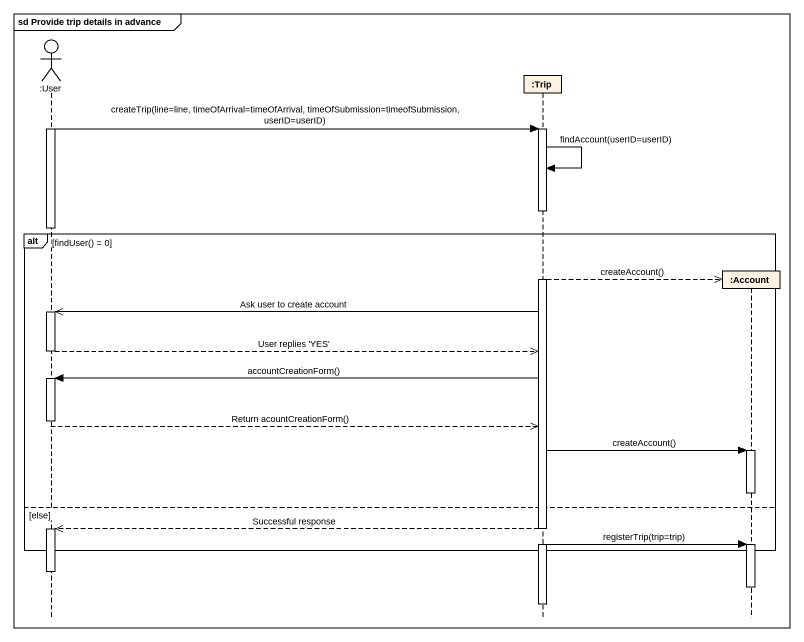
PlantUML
@startuml
mainframe sd Provide trip details in advance
hide footbox
actor ":User" as User
participant ":Trip" as Trip
participant ":Account" as Account

activate User
User -> Trip : createTrip(line=line, timeOfArrival=timeOfArrival, timeOfSubmission=timeofSubmission, userID=userID)
activate Trip
Trip -> Trip : findAccount(userID=userID)
deactivate User
alt findUser() = 0
  Trip -->> Account ** : createAccount()
  Trip ->> User : Ask user to create account
  activate User
  User -->> Trip : User replies 'YES'
  deactivate User
  Trip -> User : accountCreationForm()
  activate User
  deactivate User
  User -->> Trip : Return acountCreationForm()
  Trip -> Account : createAccount()
  activate Account
  deactivate Account
else else
  Trip -->> User : Successful response
  activate User
  Trip -> Account : registerTrip(trip=trip)
  activate Account
end
deactivate User
deactivate Account
deactivate Trip
@enduml
